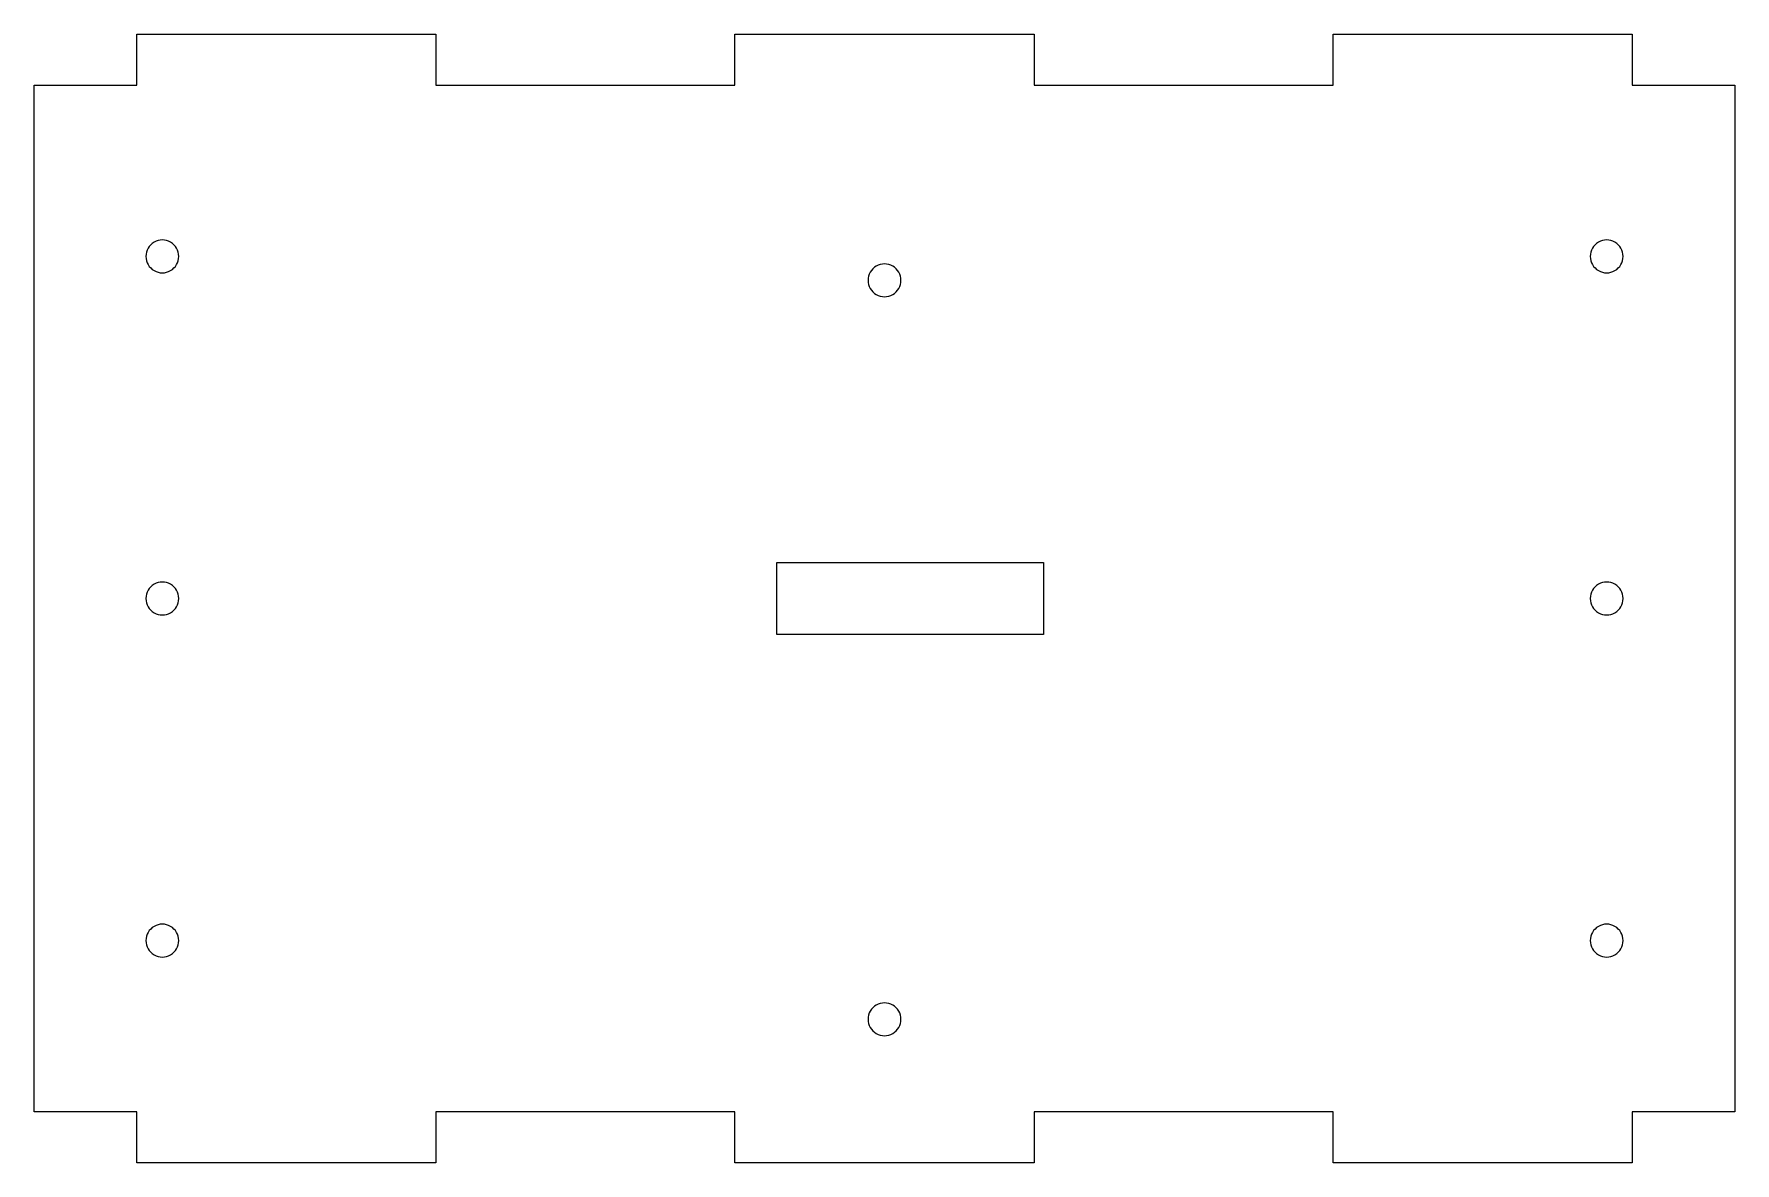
# Model space of a CAD drawing. Extents: x 56 to 526, y 124 to 436.
import ezdxf

# ---------------------------------------------------------------- set-up
doc = ezdxf.new("R2010")
doc.units = 0
doc.layers.add('Layer_1', color=7, linetype='CONTINUOUS')

msp = doc.modelspace()

# ---------------------------------------------------------------- linework, layer by layer
at = {"layer": 'Layer_1', "color": 7}
for points in [[(56.094197, 138.58509), (56.094197, 422.049619), (84.440654, 422.049619), (84.440654, 436.222849), (167.033963, 436.222849), (167.033963, 422.049619), (249.627277, 422.049619), (249.627277, 436.222849), (332.220584, 436.222849), (332.220584, 422.049619), (414.813898, 422.049619), (414.813898, 436.222849), (497.407204, 436.222849), (497.407204, 422.049619), (525.753664, 422.049619), (525.753664, 138.58509), (497.407204, 138.58509), (497.407204, 124.411815), (414.813898, 124.411815), (414.813898, 138.58509), (332.220584, 138.58509), (332.220584, 124.411815), (249.627277, 124.411815), (249.627277, 138.58509), (167.033963, 138.58509), (167.033963, 124.411815), (84.440654, 124.411815), (84.440654, 138.58509)], [(96.062701, 374.805522)], [(494.856027, 374.805522)], [(295.459364, 368.191347)], [(334.860936, 270.396074), (261.160147, 270.396074), (261.160147, 290.238598), (334.860936, 290.238598)], [(96.062701, 280.317336)], [(494.856027, 280.317336)], [(96.062701, 185.829165)], [(494.856027, 185.829165)], [(295.459364, 164.096865)]]:
    msp.add_lwpolyline(points, close=True, dxfattribs=at)
for points in [[(89.259551, 378.733323), (87.856283, 377.923146), (86.991834, 376.425877), (86.991834, 374.805522)], [(93.794984, 378.733323), (92.391716, 379.5435), (90.662819, 379.5435), (89.259551, 378.733323)], [(96.062701, 374.805522), (96.062701, 376.425877), (95.198252, 377.923146), (93.794984, 378.733323)], [(488.052876, 378.733323), (486.649608, 377.923146), (485.785159, 376.425877), (485.785159, 374.805522)], [(492.58831, 378.733323), (491.185042, 379.5435), (489.456144, 379.5435), (488.052876, 378.733323)], [(494.856027, 374.805522), (494.856027, 376.425877), (493.991578, 377.923146), (492.58831, 378.733323)], [(86.991834, 374.805522), (86.991834, 373.185168), (87.856283, 371.687899), (89.259551, 370.877722)], [(93.794984, 370.877722), (95.198252, 371.687899), (96.062701, 373.185168), (96.062701, 374.805522)], [(288.656213, 372.119148), (287.252945, 371.308971), (286.388497, 369.811702), (286.388497, 368.191347)], [(293.191647, 372.119148), (291.788379, 372.929325), (290.059482, 372.929325), (288.656213, 372.119148)], [(295.459364, 368.191347), (295.459364, 369.811702), (294.594915, 371.308971), (293.191647, 372.119148)], [(485.785159, 374.805522), (485.785159, 373.185168), (486.649608, 371.687899), (488.052876, 370.877721)], [(492.58831, 370.877721), (493.991578, 371.687899), (494.856027, 373.185168), (494.856027, 374.805522)], [(89.259551, 370.877722), (90.662819, 370.067544), (92.391716, 370.067544), (93.794984, 370.877722)], [(286.388497, 368.191347), (286.388497, 366.570993), (287.252945, 365.073724), (288.656213, 364.263547)], [(293.191647, 364.263547), (294.594915, 365.073724), (295.459364, 366.570993), (295.459364, 368.191347)], [(488.052876, 370.877721), (489.456144, 370.067544), (491.185042, 370.067544), (492.58831, 370.877721)], [(288.656213, 364.263547), (290.059482, 363.453369), (291.788379, 363.453369), (293.191647, 364.263547)], [(89.259551, 284.245136), (87.856283, 283.434959), (86.991834, 281.93769), (86.991834, 280.317336)], [(93.794984, 284.245136), (92.391716, 285.055314), (90.662819, 285.055314), (89.259551, 284.245136)], [(96.062701, 280.317336), (96.062701, 281.93769), (95.198252, 283.434959), (93.794984, 284.245136)], [(488.052876, 284.245137), (486.649608, 283.43496), (485.785159, 281.93769), (485.785159, 280.317336)], [(492.58831, 284.245137), (491.185042, 285.055314), (489.456144, 285.055314), (488.052876, 284.245137)], [(494.856027, 280.317336), (494.856027, 281.93769), (493.991578, 283.43496), (492.58831, 284.245137)], [(86.991834, 280.317336), (86.991834, 278.696982), (87.856283, 277.199712), (89.259551, 276.389535)], [(93.794984, 276.389535), (95.198252, 277.199712), (96.062701, 278.696982), (96.062701, 280.317336)], [(485.785159, 280.317336), (485.785159, 278.696982), (486.649608, 277.199712), (488.052876, 276.389535)], [(492.58831, 276.389535), (493.991578, 277.199712), (494.856027, 278.696982), (494.856027, 280.317336)], [(89.259551, 276.389535), (90.662819, 275.579358), (92.391716, 275.579358), (93.794984, 276.389535)], [(488.052876, 276.389535), (489.456144, 275.579358), (491.185042, 275.579358), (492.58831, 276.389535)], [(89.259551, 189.756965), (87.856283, 188.946788), (86.991834, 187.449519), (86.991834, 185.829165)], [(93.794984, 189.756965), (92.391716, 190.567142), (90.662819, 190.567142), (89.259551, 189.756965)], [(96.062701, 185.829165), (96.062701, 187.449519), (95.198252, 188.946788), (93.794984, 189.756965)], [(488.052876, 189.756965), (486.649608, 188.946788), (485.785159, 187.449519), (485.785159, 185.829165)], [(492.58831, 189.756965), (491.185042, 190.567143), (489.456144, 190.567143), (488.052876, 189.756965)], [(494.856027, 185.829165), (494.856027, 187.449519), (493.991578, 188.946788), (492.58831, 189.756965)], [(86.991834, 185.829165), (86.991834, 184.20881), (87.856283, 182.711541), (89.259551, 181.901364)], [(93.794984, 181.901364), (95.198252, 182.711541), (96.062701, 184.20881), (96.062701, 185.829165)], [(485.785159, 185.829165), (485.785159, 184.20881), (486.649608, 182.711541), (488.052876, 181.901364)], [(492.58831, 181.901364), (493.991578, 182.711541), (494.856027, 184.20881), (494.856027, 185.829165)], [(89.259551, 181.901364), (90.662819, 181.091187), (92.391716, 181.091187), (93.794984, 181.901364)], [(488.052876, 181.901364), (489.456144, 181.091187), (491.185042, 181.091187), (492.58831, 181.901364)], [(288.656213, 168.024666), (287.252945, 167.214489), (286.388497, 165.717219), (286.388497, 164.096865)], [(293.191647, 168.024666), (291.788379, 168.834843), (290.059482, 168.834843), (288.656213, 168.024666)], [(295.459364, 164.096865), (295.459364, 165.717219), (294.594915, 167.214489), (293.191647, 168.024666)], [(286.388497, 164.096865), (286.388497, 162.476511), (287.252945, 160.979241), (288.656213, 160.169064)], [(288.656213, 160.169064), (290.059482, 159.358887), (291.788379, 159.358887), (293.191647, 160.169064)], [(293.191647, 160.169064), (294.594915, 160.979241), (295.459364, 162.476511), (295.459364, 164.096865)]]:
    msp.add_open_spline(points, degree=3, dxfattribs=at)

doc.saveas('drawing.dxf')
